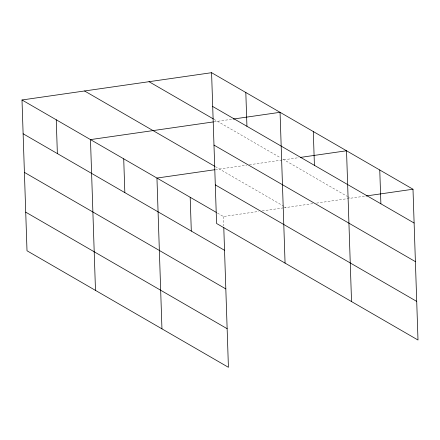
<?xml version="1.0" encoding="UTF-8"?>
<svg xmlns="http://www.w3.org/2000/svg" width="440" height="440" viewBox="0 0 440 440"><rect width="100%" height="100%" fill="white"/><g stroke="black" fill="none" stroke-linecap="round" stroke-linejoin="round"><path stroke-width="0.33" stroke-dasharray="2.2 1.65" d="M214.11 121.809L231.781 119.262M215.43 169.642L246.653 165.149M249.365 164.758L298.93 157.625M217.487 213.081L223.421 216.513L258.781 211.426M262.18 210.936L283.261 207.9M283.943 207.801L313.797 203.506M316.514 203.115L366.075 195.982M213.956 119.268L280.406 157.718M282.783 159.088L346.874 196.174M347.468 196.515L350.438 198.231M215.358 166.65L285.978 207.51M223.421 216.513L223.735 225.973"/><path stroke-width="0.66" d="M223.779 227.326L228.421 367.307L27.005 250.773L22 99.974L211.58 72.694L412.995 189.228L418 340.027L216.579 223.487L211.58 72.694M213.428 121.908L90.481 139.601L95.486 290.395M233.139 119.07L280.06 112.316L285.065 263.109M214.753 169.736L156.954 178.057L161.953 328.851M300.289 157.427L346.527 150.772L351.533 301.565M366.075 195.982L412.995 189.228M212.702 106.486L414.117 223.025M149.017 81.697L213.367 118.927M213.978 145.096L415.399 261.635M84.562 90.97L214.764 166.304M215.298 184.877L416.719 301.411M22 99.974L216.299 212.394M23.122 133.771L224.543 250.305M24.404 172.381L225.819 288.915M25.724 212.157L227.139 328.697M379.764 170L380.886 203.797M313.297 131.543L314.418 165.336M245.817 92.505L246.939 126.297M190.185 197.285L191.306 231.077M123.717 158.829L124.839 192.621M56.243 119.79L57.365 153.582"/></g></svg>
